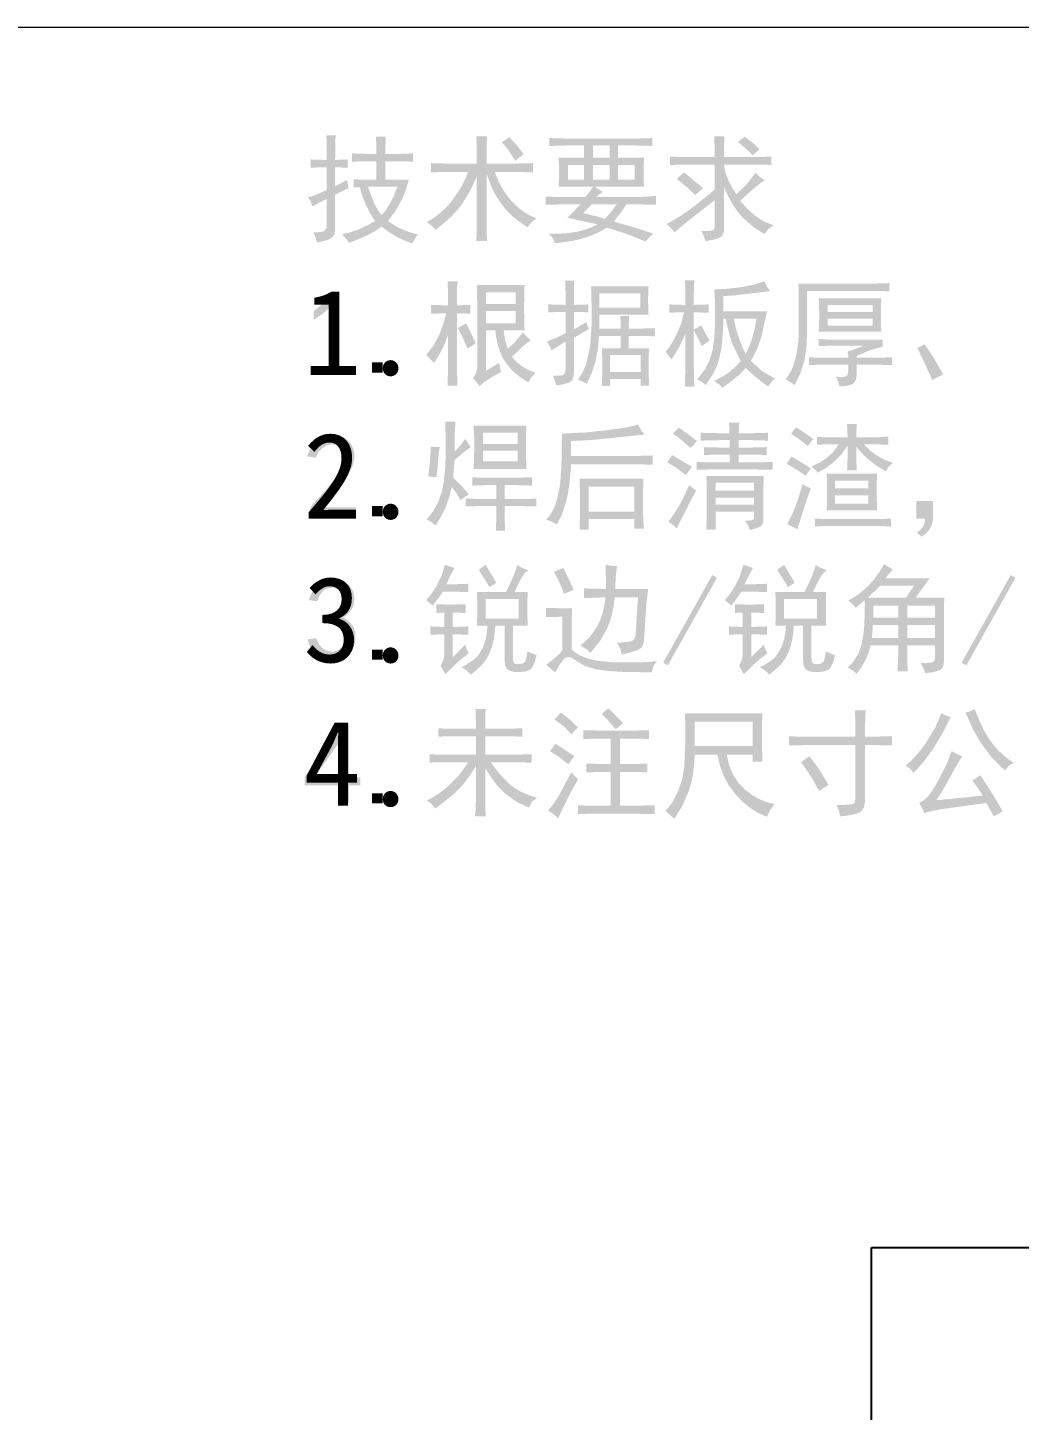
# Model space of a CAD drawing. Header units: millimetres. Extents: x 3 to 591, y 5 to 206.
# Drawn here: x 443.65 to 467.81, y 171.13 to 204.82 of the extents above; entities that cross this region are included whole.
import ezdxf

# ---------------------------------------------------------------- set-up
doc = ezdxf.new("R2010")
doc.units = ezdxf.units.MM
picture_1 = doc.add_image_def('image4.jpg', size_in_pixel=(736, 881))

msp = doc.modelspace()

# ---------------------------------------------------------------- hatches: boundary and pattern name
h = msp.add_hatch(color=7)
h.paths.add_polyline_path([(451.591239, 201.125984), (451.848381, 201.117578), (452.145211, 201.11496), (452.145211, 201.566956), (451.885588, 201.566956), (451.698864, 201.564063), (451.54604, 201.555381), (451.54604, 201.758779), (451.862988, 201.747755), (452.145211, 201.747755), (452.142386, 201.936615), (452.134186, 202.165576), (452.371209, 202.165576), (452.360185, 201.747755), (452.755406, 201.747755), (453.038179, 201.758779), (453.038179, 201.555381), (452.755406, 201.566956), (452.360185, 201.566956), (452.360185, 201.11496), (452.936204, 201.11496), (452.862755, 200.877524), (452.755406, 200.617764), (452.611539, 200.354903), (452.427984, 200.108992), (452.611401, 199.987449), (452.800606, 199.894018), (452.98416, 199.826563), (453.151178, 199.781019), (453.015579, 199.566596), (452.828821, 199.634499), (452.642269, 199.724933), (452.455924, 199.837897), (452.269785, 199.973393), (452.131068, 199.876672), (451.952974, 199.778401), (451.735399, 199.678682), (451.47824, 199.57762), (451.41299, 199.665264), (451.308466, 199.792594), (451.486577, 199.829457), (451.681639, 199.894018), (451.890825, 199.987449), (452.111586, 200.108992), (451.990569, 200.300401), (451.888, 200.501733), (451.803931, 200.712986), (451.738414, 200.934161), (451.591239, 200.934161)])
h.paths.add_polyline_path([(451.43304, 201.11496), (451.446752, 201.024423), (451.466665, 200.911561), (451.139243, 200.753363), (451.139243, 199.905594), (451.124773, 199.786944), (451.059868, 199.702195), (451.003213, 199.669734), (450.924131, 199.640114), (450.822518, 199.613286), (450.69827, 199.589196), (450.664233, 199.707914), (450.607871, 199.837794), (450.709786, 199.835925), (450.789841, 199.841859), (450.848089, 199.855545), (450.884581, 199.87693), (450.923028, 199.932327), (450.935844, 199.995993), (450.935844, 200.651388), (450.585271, 200.470589), (450.540141, 200.586344), (450.472272, 200.685563), (450.543465, 200.705209), (450.644527, 200.741856), (450.775354, 200.795556), (450.935844, 200.866362), (450.935844, 201.419782), (450.717907, 201.416957), (450.540072, 201.408758), (450.540072, 201.612156), (450.717907, 201.603474), (450.935844, 201.600581), (450.935121, 201.790552), (450.93295, 201.953703), (450.929333, 202.090086), (450.924269, 202.199752), (451.150267, 202.199752), (451.145289, 202.098457), (451.141861, 201.964865), (451.13988, 201.798923), (451.139243, 201.600581), (451.277391, 201.603474), (451.444065, 201.612156), (451.444065, 201.408758), (451.277391, 201.416957), (451.139243, 201.419782), (451.139243, 200.956761)])
h.paths.add_polyline_path([(451.941812, 200.945186), (452.017475, 200.719859), (452.097324, 200.529983), (452.18141, 200.375453), (452.269785, 200.256166), (452.372587, 200.371853), (452.478696, 200.538389), (452.576261, 200.735999), (452.653982, 200.945186)])
h = msp.add_hatch(color=7)
h.paths.add_polyline_path([(454.591897, 201.510181), (454.591897, 201.725155), (454.589003, 201.973684), (454.580322, 202.177152), (454.840495, 202.177152), (454.831814, 201.962316), (454.82892, 201.725155), (454.82892, 201.510181), (455.54109, 201.510181), (455.958911, 201.521757), (455.958911, 201.295758), (455.552114, 201.306783), (455.032318, 201.306783), (455.110039, 201.10049), (455.207605, 200.911561), (455.32212, 200.7391), (455.450691, 200.583588), (455.591802, 200.446611), (455.744488, 200.329478), (455.896968, 200.237425), (456.038286, 200.176791), (455.916743, 200.06648), (455.823312, 199.962369), (455.63397, 200.08777), (455.472739, 200.216479), (455.328734, 200.359106), (455.190517, 200.527364), (455.067458, 200.709265), (454.970031, 200.894474), (454.82892, 201.261583), (454.82892, 200.018593), (454.831814, 199.834762), (454.840495, 199.62282), (454.580322, 199.62282), (454.589003, 199.834762), (454.591897, 200.018593), (454.591897, 201.205359), (454.433147, 200.854786), (454.235261, 200.526813), (454.116336, 200.378398), (453.975087, 200.227503), (453.801523, 200.068064), (453.585378, 199.894569), (453.497804, 199.992961), (453.370955, 200.086392), (453.530463, 200.179823), (453.692865, 200.301366), (453.848032, 200.443993), (453.986663, 200.600676), (454.218173, 200.950698), (454.308641, 201.133081), (454.376372, 201.306783), (453.901776, 201.306783), (453.70382, 201.303958), (453.472379, 201.295758), (453.472379, 201.521757), (453.700995, 201.513075), (453.890751, 201.510181)])
h.paths.add_polyline_path([(455.382891, 202.154552), (455.552114, 201.973753), (455.636932, 201.869022), (455.732913, 201.736179), (455.608476, 201.645711), (455.529514, 201.577981), (455.42623, 201.738729), (455.343204, 201.860203), (455.202092, 202.029977)])
h = msp.add_hatch(color=7)
h.paths.add_polyline_path([(459.303369, 201.679956), (459.687566, 201.66838), (460.388712, 201.66838), (460.385543, 201.959353), (460.376585, 202.177152), (460.625735, 202.177152), (460.617329, 201.959353), (460.61471, 201.66838), (461.416729, 201.66838), (461.767301, 201.679956), (461.767301, 201.476557), (461.577959, 201.484756), (461.416729, 201.487581), (460.61471, 201.487581), (460.646887, 201.301064), (460.721646, 201.103384), (460.819142, 200.916936), (460.919532, 200.764387), (461.159587, 200.995966), (461.383104, 201.284183), (461.478947, 201.193577), (461.609103, 201.103384), (461.520753, 201.046859), (461.391373, 200.945117), (461.221064, 200.798209), (461.009932, 200.606188), (461.172471, 200.419808), (461.366017, 200.244591), (461.584642, 200.100655), (461.823525, 200.007568), (461.687789, 199.90835), (461.597527, 199.792594), (461.347413, 199.955065), (461.094819, 200.171279), (460.96934, 200.310091), (460.84753, 200.483474), (460.729337, 200.69148), (460.61471, 200.934161), (460.61471, 199.928193), (460.612023, 199.850481), (460.593213, 199.786876), (460.55828, 199.73743), (460.507223, 199.702195), (460.361565, 199.654239), (460.162163, 199.62282), (460.125231, 199.741814), (460.060188, 199.871969), (460.22259, 199.867491), (460.325873, 199.877482), (460.378377, 199.915447), (460.388712, 199.995993), (460.388712, 200.617764), (460.178174, 200.454475), (459.999623, 200.315215), (459.853008, 200.200037), (459.738278, 200.108992), (459.55872, 199.961818), (459.416368, 199.837794), (459.223994, 200.041193), (459.404655, 200.141651), (459.630791, 200.284278), (459.77123, 200.382688), (459.944433, 200.514273), (460.150294, 200.679138), (460.388712, 200.877386), (460.388712, 201.487581), (459.687566, 201.487581), (459.303369, 201.476557)])
h.paths.add_polyline_path([(459.642367, 201.295758), (459.882145, 201.097872), (460.105387, 200.911561), (459.913564, 200.741787), (459.715471, 200.93678), (459.461568, 201.13756)])
h.paths.add_polyline_path([(461.122931, 202.165576), (461.303523, 202.027221), (461.484528, 201.860754), (461.315305, 201.71358), (461.162412, 201.863304), (460.953708, 202.041553)])
h = msp.add_hatch(color=7)
h.paths.add_polyline_path([(458.484421, 202.120377), (458.665151, 202.12327), (458.868618, 202.131952), (458.868618, 201.939578), (458.665151, 201.94826), (458.484421, 201.951153), (458.032425, 201.951153), (458.032425, 201.657356), (458.66522, 201.657356), (458.654196, 201.295758), (458.66522, 200.945186), (457.466878, 200.945186), (457.577603, 200.874492), (457.659803, 200.821162), (457.571747, 200.755981), (457.512629, 200.696587), (458.574821, 200.696587), (458.959018, 200.719187), (458.959018, 200.504765), (458.563796, 200.515789), (458.235823, 200.515789), (458.103049, 200.315353), (457.931001, 200.097968), (458.424959, 199.956581), (458.891218, 199.803619), (458.78945, 199.716389), (458.71042, 199.611796), (458.258147, 199.792457), (457.761227, 199.950793), (457.581669, 199.843513), (457.359942, 199.747395), (457.122368, 199.671327), (456.89637, 199.623371), (456.685599, 199.592297), (456.495085, 199.566596), (456.441411, 199.69937), (456.348462, 199.803619), (456.568397, 199.801138), (456.799907, 199.815194), (457.025975, 199.847923), (457.229304, 199.900081), (457.401697, 199.963678), (457.535229, 200.030168), (456.800459, 200.188367), (457.116856, 200.515789), (456.64226, 200.515789), (456.269087, 200.504765), (456.269087, 200.708163), (456.475311, 200.699481), (456.64226, 200.696587), (457.24088, 200.696587), (457.342441, 200.826468), (457.421678, 200.945186), (456.585485, 200.945186), (456.59706, 201.295758), (456.585485, 201.657356), (457.207256, 201.657356), (457.207256, 201.951153), (456.766283, 201.951153), (456.359486, 201.939578), (456.359486, 202.131952), (456.755259, 202.120377)])
h.paths.add_polyline_path([(457.184656, 200.301366), (457.285511, 200.279869), (457.40776, 200.250103), (457.5513, 200.212069), (457.716027, 200.165767), (457.85452, 200.320934), (457.998801, 200.515789), (457.388054, 200.515789)])
h.paths.add_polyline_path([(457.829026, 201.11496), (457.829026, 201.476557), (457.421678, 201.476557), (457.421678, 201.11496)])
h.paths.add_polyline_path([(458.439222, 201.11496), (458.439222, 201.476557), (458.032425, 201.476557), (458.032425, 201.11496)])
h.paths.add_polyline_path([(457.207256, 201.11496), (457.207256, 201.476557), (456.811483, 201.476557), (456.811483, 201.11496)])
h.paths.add_polyline_path([(457.829026, 201.657356), (457.829026, 201.951153), (457.421678, 201.951153), (457.421678, 201.657356)])
h = msp.add_hatch(color=7)
h.paths.add_polyline_path([(455.902687, 197.196969), (455.806362, 197.136129), (455.699289, 197.044282), (455.450691, 196.801748), (455.560658, 196.673177), (455.710313, 196.558662), (455.874093, 196.469503), (456.02671, 196.417551), (455.924942, 196.31282), (455.845912, 196.179977), (455.629767, 196.319779), (455.456203, 196.468262), (455.321775, 196.620673), (455.224141, 196.773084), (455.153448, 196.932592), (455.100118, 197.10657), (455.063324, 197.281443), (455.043894, 197.445567), (454.817895, 197.445567), (454.817895, 196.46275), (455.134293, 196.654573), (455.179493, 196.428575), (455.070352, 196.370628), (454.924831, 196.287464), (454.776554, 196.189967), (454.659697, 196.089577), (454.500947, 196.2814), (454.56599, 196.389094), (454.602921, 196.50795), (454.602921, 198.067338), (454.591897, 198.552958), (455.755513, 198.552958), (455.747107, 198.312835), (455.744488, 197.999538), (455.747107, 197.685759), (455.755513, 197.445567), (455.247292, 197.445567), (455.272579, 197.230731), (455.348716, 196.99357), (455.529514, 197.168857), (455.710313, 197.389343)])
h.paths.add_polyline_path([(453.35938, 196.846947), (453.540109, 197.082592), (453.675777, 197.33808), (453.774514, 197.60225), (453.845552, 197.863939), (453.472379, 197.852364), (453.472379, 198.067338), (453.890751, 198.055762), (453.890751, 198.315936), (453.879176, 198.643358), (454.127774, 198.643358), (454.110686, 198.493703), (454.105174, 198.315936), (454.105174, 198.055762), (454.433147, 198.067338), (454.433147, 197.852364), (454.105174, 197.863939), (454.105174, 196.575749), (454.110238, 196.414614), (454.113856, 196.281745), (454.116026, 196.177091), (454.11675, 196.100602), (453.879176, 196.100602), (453.890751, 196.575749), (453.890751, 197.344143), (453.835457, 197.182293), (453.760527, 197.013414), (453.665959, 196.837508), (453.551754, 196.654573)])
h.paths.add_polyline_path([(455.54109, 197.615341), (455.54109, 197.920163), (454.817895, 197.920163), (454.817895, 197.615341)])
h.paths.add_polyline_path([(455.54109, 198.089938), (455.54109, 198.37216), (454.817895, 198.37216), (454.817895, 198.089938)])
h.paths.add_polyline_path([(454.331172, 197.615341), (454.446927, 197.386311), (454.569297, 197.129169), (454.365348, 197.005146), (454.24346, 197.281649), (454.127774, 197.502342)])
h = msp.add_hatch(color=7)
h.paths.add_polyline_path([(458.778219, 198.519334), (458.769813, 198.405991), (458.767195, 198.270736), (458.767195, 198.123562), (458.769813, 197.948344), (458.778219, 197.829764), (457.580428, 197.829764), (457.580428, 197.490767), (458.100224, 197.490767), (458.097399, 197.618028), (458.0892, 197.79614), (458.303623, 197.79614), (458.295217, 197.629191), (458.292598, 197.490767), (458.59742, 197.490767), (458.783869, 197.493661), (458.936418, 197.502342), (458.936418, 197.298944), (458.786763, 197.307143), (458.608996, 197.309968), (458.292598, 197.309968), (458.292598, 197.005146), (458.789795, 197.005146), (458.781113, 196.826966), (458.778219, 196.722373), (458.778219, 196.44015), (458.789795, 196.100602), (458.586396, 196.100602), (458.586396, 196.258801), (457.840602, 196.258801), (457.840602, 196.089577), (457.637203, 196.089577), (457.645403, 196.230826), (457.648228, 196.405975), (457.648228, 196.733948), (457.645403, 196.857972), (457.637203, 197.005146), (458.100224, 197.005146), (458.100224, 197.309968), (457.569404, 197.309968), (457.542188, 196.992192), (457.483966, 196.694261), (457.395013, 196.413003), (457.275055, 196.145801), (457.060081, 196.247776), (457.177214, 196.434087), (457.257967, 196.631973), (457.353879, 197.066882), (457.388054, 197.547542), (457.388054, 197.976939), (457.387331, 198.078431), (457.38516, 198.202661), (457.381543, 198.349629), (457.376479, 198.519334)])
h.paths.add_polyline_path([(456.755259, 198.361136), (456.743683, 198.654933), (456.969682, 198.654933), (456.961276, 198.51899), (456.958657, 198.361136), (456.958657, 198.067338), (457.102456, 198.069956), (457.308679, 198.078362), (457.308679, 197.886539), (457.102456, 197.894739), (456.958657, 197.897564), (456.958657, 197.468167), (457.263479, 197.648965), (457.320255, 197.479742), (457.122299, 197.363574), (456.958657, 197.264768), (456.958657, 196.44015), (456.95194, 196.3433), (456.931786, 196.267689), (456.898196, 196.213265), (456.85117, 196.179977), (456.716881, 196.137809), (456.529261, 196.100602), (456.449886, 196.338176), (456.608085, 196.342585), (456.698484, 196.355263), (456.740927, 196.401841), (456.755259, 196.50795), (456.755259, 197.174369), (456.416262, 196.959946), (456.370717, 197.058683), (456.303262, 197.174369), (456.529054, 197.264906), (456.755259, 197.377768), (456.755259, 197.897564), (456.336887, 197.886539), (456.336887, 198.078362), (456.755259, 198.067338)])
h.paths.add_polyline_path([(458.574821, 197.999538), (458.574821, 198.34956), (457.580428, 198.34956), (457.580428, 197.999538)])
h.paths.add_polyline_path([(458.586396, 196.428575), (458.586396, 196.846947), (457.840602, 196.846947), (457.840602, 196.428575)])
h = msp.add_hatch(color=7)
h.paths.add_polyline_path([(460.603135, 197.72834), (460.586116, 197.358062), (460.557935, 197.06137), (460.514114, 196.822487), (460.450448, 196.603861), (460.344064, 196.376416), (460.173187, 196.112177), (460.080031, 196.191552), (459.958764, 196.247776), (460.155961, 196.501955), (460.27461, 196.744972), (460.339654, 196.985164), (460.376585, 197.231144), (460.393949, 197.527629), (460.399736, 197.874964), (460.398289, 198.050138), (460.393949, 198.20273), (460.386714, 198.332688), (460.376585, 198.439959), (460.717167, 198.461181), (461.060643, 198.502247), (461.367326, 198.562674), (461.597527, 198.643358), (461.668221, 198.504796), (461.744702, 198.406335), (461.426444, 198.363754), (461.128443, 198.32696), (460.85318, 198.298779), (460.603135, 198.281761), (460.603135, 197.909139), (461.665327, 197.909139), (461.524216, 197.281856), (461.418038, 196.980893), (461.270105, 196.699773), (461.546746, 196.451175), (461.857701, 196.270376), (461.775501, 196.19982), (461.687926, 196.078002), (461.410941, 196.287533), (461.145531, 196.53055), (461.067878, 196.447109), (460.947644, 196.332663), (460.782349, 196.195755), (460.569511, 196.044378), (460.492685, 196.13209), (460.376585, 196.213601), (460.593213, 196.327909), (460.766846, 196.445111), (460.906579, 196.568308), (461.021507, 196.699773), (460.829133, 197.094994), (460.788817, 197.206512), (460.747209, 197.349242), (460.704257, 197.523185), (460.65991, 197.72834)])
h.paths.add_polyline_path([(460.060188, 197.570142), (460.089643, 197.512764), (460.133362, 197.431511), (460.191343, 197.326281), (460.263586, 197.196969), (460.071763, 197.06137), (460.046743, 197.123494), (460.006375, 197.2082), (459.950608, 197.31554), (459.879389, 197.445567), (459.879389, 196.553149), (459.890965, 196.078002), (459.664966, 196.078002), (459.667585, 196.326944), (459.675991, 196.553149), (459.675991, 197.355168), (459.52923, 197.047245), (459.336993, 196.733948), (459.19037, 196.925771), (459.248764, 196.993045), (459.3115, 197.082385), (459.378576, 197.193739), (459.449992, 197.327056), (459.571604, 197.610932), (459.642367, 197.886539), (459.450199, 197.883645), (459.280769, 197.874964), (459.280769, 198.078362), (459.463911, 198.069956), (459.675991, 198.067338), (459.675991, 198.361136), (459.664966, 198.665958), (459.890965, 198.665958), (459.879389, 198.34956), (459.879389, 198.067338), (460.240986, 198.078362), (460.240986, 197.874964), (459.879389, 197.886539), (459.879389, 197.468167), (459.95842, 197.510679)])
h.paths.add_polyline_path([(460.851733, 197.72834), (460.907957, 197.486426), (460.987332, 197.236656), (461.072012, 197.017548), (461.145531, 196.869547), (461.229436, 197.045979), (461.300836, 197.247887), (461.359626, 197.475324), (461.405704, 197.72834)])
h = msp.add_hatch(color=7)
h.paths.add_polyline_path([(464.451011, 198.225537), (464.442329, 198.061412), (464.439435, 197.81874), (464.442329, 197.575654), (464.451011, 197.411943), (462.924695, 197.411943), (462.933377, 197.578548), (462.936271, 197.807164), (462.933377, 198.047356), (462.924695, 198.225537)])
h.paths.add_polyline_path([(462.642473, 198.406335), (462.642473, 197.434543), (462.625523, 197.044351), (462.574674, 196.710797), (462.481312, 196.4088), (462.3371, 196.112177), (462.221414, 196.196927), (462.122677, 196.247776), (462.263513, 196.479287), (462.348124, 196.722373), (462.394771, 196.948095), (462.421987, 197.129169), (462.434665, 197.307005), (462.439075, 197.524942), (462.439075, 198.100962), (462.438351, 198.254131), (462.436181, 198.386216), (462.432564, 198.497217), (462.427499, 198.587134), (464.247612, 198.587134), (464.476229, 198.589752), (464.642833, 198.598158), (464.642833, 198.39476), (464.579995, 198.399824), (464.493179, 198.403441), (464.382384, 198.405612), (464.247612, 198.406335)])
h.paths.add_polyline_path([(464.484635, 197.219569), (464.484635, 197.050346), (464.288195, 196.994949), (464.12855, 196.942859), (463.85184, 196.824347), (463.85184, 196.779148), (464.179813, 196.779148), (464.476229, 196.781766), (464.710633, 196.790172), (464.710633, 196.598349), (464.470441, 196.606548), (464.179813, 196.609373), (463.85184, 196.609373), (463.85184, 196.394951), (463.844002, 196.297782), (463.820558, 196.22118), (463.781611, 196.165042), (463.727265, 196.129265), (463.591804, 196.090818), (463.434018, 196.078002), (463.394193, 196.205264), (463.343619, 196.315576), (463.458565, 196.309685), (463.543848, 196.314335), (463.599572, 196.329528), (463.625841, 196.355263), (463.642722, 196.449865), (463.648441, 196.609373), (463.09447, 196.609373), (462.873708, 196.606548), (462.687673, 196.598349), (462.687673, 196.790172), (462.86544, 196.781766), (463.082894, 196.779148), (463.648441, 196.779148), (463.642722, 196.843778), (463.625841, 196.925771), (464.021614, 197.072945), (463.354643, 197.072945), (463.128094, 197.070052), (462.924695, 197.06137), (462.924695, 197.242169), (463.065669, 197.225081), (463.263693, 197.219569)])
h.paths.add_polyline_path([(464.236037, 197.558566), (464.236037, 197.72834), (463.139669, 197.72834), (463.139669, 197.558566)])
h.paths.add_polyline_path([(464.236037, 197.897564), (464.236037, 198.067338), (463.139669, 198.067338), (463.139669, 197.897564)])
h = msp.add_hatch(color=7)
h.dxf.hatch_style = 2
h.paths.add_polyline_path([(450.992068, 197.987963), (450.825394, 197.843958), (450.619447, 197.705741), (450.619447, 197.920163), (450.876175, 198.129212), (451.082468, 198.37216), (451.218066, 198.37216), (451.218066, 196.428575), (450.992068, 196.428575)])
h = msp.add_hatch(color=7)
h.dxf.hatch_style = 2
h.paths.add_polyline_path([(465.68778, 196.236201), (465.506774, 196.65161), (465.326182, 197.01617), (465.506981, 197.10657), (465.732773, 196.764678), (465.958977, 196.372351)])
h = msp.add_hatch(color=7)
h.dxf.hatch_style = 2
h.paths.add_polyline_path([(452.300299, 196.417551), (452.040125, 196.417551), (452.040125, 196.666149), (452.300299, 196.666149)])
h = msp.add_hatch(color=7)
h.paths.add_polyline_path([(454.511971, 194.070523), (454.517354, 194.156099), (454.521962, 194.26648), (454.525846, 194.401666), (454.529059, 194.561656), (454.527336, 194.87385), (454.511971, 195.121139), (455.800712, 195.121139), (455.789688, 194.895141), (455.790325, 194.627466), (455.792306, 194.40077), (455.795734, 194.215105), (455.800712, 194.070523)])
h.paths.add_polyline_path([(455.269892, 193.16653), (455.269892, 193.030931), (455.27251, 192.779301), (455.280916, 192.567359), (455.054918, 192.567359), (455.0636, 192.759526), (455.066493, 192.996756), (455.066493, 193.16653), (454.670721, 193.16653), (454.320148, 193.154955), (454.320148, 193.347329), (454.670721, 193.335753), (455.066493, 193.335753), (455.066493, 193.674751), (454.817895, 193.674751), (454.625383, 193.671926), (454.478347, 193.663726), (454.478347, 193.867125), (454.62249, 193.858443), (454.80632, 193.855549), (455.586289, 193.855549), (455.936311, 193.867125), (455.936311, 193.663726), (455.597314, 193.674751), (455.269892, 193.674751), (455.269892, 193.335753), (455.631489, 193.335753), (455.851424, 193.338647), (456.038286, 193.347329), (456.038286, 193.154955), (455.874231, 193.157848), (455.676689, 193.16653)])
h.paths.add_polyline_path([(454.444171, 194.601343), (454.36862, 194.547488), (454.277567, 194.476838), (454.17101, 194.389341), (454.04895, 194.284946), (454.014775, 193.855549), (454.218242, 193.657938), (454.398972, 193.448752), (454.291485, 193.383916), (454.195573, 193.302129), (454.102418, 193.474108), (453.981151, 193.629551), (453.908941, 193.351325), (453.828464, 193.126843), (453.725111, 192.919034), (453.585378, 192.691382), (453.486435, 192.773651), (453.370955, 192.838557), (453.5388, 193.056149), (453.65869, 193.279529), (453.740545, 193.523786), (453.794289, 193.804837), (453.824054, 194.116963), (453.833976, 194.45472), (453.831151, 194.827548), (453.822952, 195.223114), (454.07155, 195.223114), (454.04895, 194.872541), (454.04895, 194.488344), (454.209767, 194.663493), (454.308572, 194.804742)])
h.paths.add_polyline_path([(455.586289, 194.680718), (455.586289, 194.951916), (454.73852, 194.951916), (454.73852, 194.680718)])
h.paths.add_polyline_path([(455.586289, 194.251322), (455.586289, 194.510944), (454.73852, 194.510944), (454.73852, 194.251322)])
h.paths.add_polyline_path([(453.687353, 194.601343), (453.667371, 194.495372), (453.653177, 194.335658), (453.636159, 194.125162), (453.607978, 193.867125), (453.404579, 193.889724), (453.449641, 194.239953), (453.472379, 194.612919)])
h = msp.add_hatch(color=7)
h.paths.add_polyline_path([(458.654196, 193.832949), (458.649131, 193.726194), (458.645514, 193.587038), (458.643344, 193.415533), (458.64262, 193.21173), (458.643981, 193.013077), (458.648132, 192.847032), (458.655177, 192.713543), (458.66522, 192.612559), (458.428197, 192.612559), (458.428197, 192.849581), (457.320255, 192.849581), (457.320255, 192.589959), (457.094256, 192.589959), (457.099002, 192.700753), (457.102456, 192.841313), (457.104566, 193.011639), (457.105281, 193.21173), (457.104566, 193.415533), (457.102456, 193.587038), (457.099002, 193.726194), (457.094256, 193.832949)])
h.paths.add_polyline_path([(458.518597, 195.155315), (458.586121, 195.030809), (458.676795, 194.906717), (458.528906, 194.892755), (458.345722, 194.873988), (458.127294, 194.850364), (457.873675, 194.82183), (457.356635, 194.772151), (456.890858, 194.748518), (456.890858, 194.386921), (458.529621, 194.386921), (458.880194, 194.397945), (458.880194, 194.171947), (458.529621, 194.183522), (456.890858, 194.183522), (456.85117, 193.708926), (456.810243, 193.453024), (456.743683, 193.183066), (456.653146, 192.92744), (456.540285, 192.713982), (456.44148, 192.773582), (456.280663, 192.838557), (456.365205, 192.933538), (456.438586, 193.048983), (456.500804, 193.184892), (456.551861, 193.341265), (456.622209, 193.707066), (456.653284, 194.137771), (456.661966, 194.567237), (456.66486, 194.929316), (457.22958, 194.957084), (457.817451, 195.019165), (458.085755, 195.057414), (458.292047, 195.092821), (458.436328, 195.125437)])
h.paths.add_polyline_path([(458.428197, 193.030931), (458.428197, 193.641126), (457.320255, 193.641126), (457.320255, 193.030931)])
h = msp.add_hatch(color=7)
h.paths.add_polyline_path([(461.122931, 192.804382), (461.221728, 192.808705), (461.292361, 192.821607), (461.334778, 192.842984), (461.348929, 192.872732), (461.348929, 193.030931), (460.411312, 193.030931), (460.411312, 192.589959), (460.184762, 192.589959), (460.195787, 192.996756), (460.195787, 193.505527), (460.192962, 193.683294), (460.184762, 193.900749), (461.586503, 193.900749), (461.577821, 193.697281), (461.574927, 193.516552), (461.574927, 192.826981), (461.560596, 192.732724), (461.518152, 192.674846), (461.42231, 192.630955), (461.247505, 192.578383), (461.210436, 192.686008)])
h.paths.add_polyline_path([(460.976308, 194.420545), (460.976308, 194.228722), (461.337905, 194.228722), (461.800926, 194.239746), (461.800926, 194.047923), (461.315305, 194.058948), (460.535335, 194.058948), (460.212943, 194.056123), (459.947189, 194.047923), (459.947189, 194.239746), (460.195718, 194.23134), (460.490136, 194.228722), (460.750309, 194.228722), (460.750309, 194.420545), (460.524311, 194.420545), (460.127987, 194.40952), (460.127987, 194.601343), (460.524311, 194.590319), (460.750309, 194.590319), (460.750309, 194.771118), (460.546911, 194.771118), (460.280674, 194.768224), (460.049163, 194.759542), (460.049163, 194.951916), (460.27778, 194.943235), (460.535335, 194.940341), (460.750309, 194.940341), (460.738734, 195.200514), (460.987332, 195.200514), (460.976308, 194.940341), (461.292705, 194.940341), (461.464684, 194.943235), (461.687926, 194.951916), (461.687926, 194.759542), (461.467509, 194.768224), (461.303729, 194.771118), (460.976308, 194.771118), (460.976308, 194.590319), (461.202306, 194.590319), (461.264326, 194.590956), (461.360298, 194.592937), (461.490273, 194.596365), (461.654302, 194.601343), (461.654302, 194.40952), (461.495251, 194.414266), (461.368704, 194.41772), (461.274713, 194.41983), (461.21333, 194.420545)])
h.paths.add_polyline_path([(459.936164, 193.539152), (459.891843, 193.460715), (459.838324, 193.36104), (459.775709, 193.240178), (459.704103, 193.098179), (459.567332, 192.827188), (459.461568, 192.623583), (459.354081, 192.719839), (459.25817, 192.781782), (459.395637, 192.969057), (459.526129, 193.18031), (459.649696, 193.415542), (459.76639, 193.674751)])
h.paths.add_polyline_path([(461.348929, 193.539152), (461.348929, 193.731526), (460.411312, 193.731526), (460.411312, 193.539152)])
h.paths.add_polyline_path([(461.348929, 193.200154), (461.348929, 193.369928), (460.411312, 193.369928), (460.411312, 193.200154)])
h.paths.add_polyline_path([(459.687566, 193.923349), (459.449992, 194.098635), (459.23557, 194.228722), (459.348569, 194.40952), (459.602679, 194.256834), (459.834189, 194.126747)])
h.paths.add_polyline_path([(459.517792, 195.07594), (459.663821, 194.97052), (459.786027, 194.88081), (459.884359, 194.806809), (459.958764, 194.748518), (459.800565, 194.578744), (459.585591, 194.770566), (459.469905, 194.861104), (459.371169, 194.929316)])
h = msp.add_hatch(color=7)
h.paths.add_polyline_path([(464.349036, 193.957524), (464.34063, 193.818687), (464.338011, 193.652151), (464.338011, 193.369928), (464.34063, 193.236879), (464.349036, 193.064555), (463.11707, 193.064555), (463.125269, 193.211316), (463.128094, 193.335753), (463.128094, 193.652151), (463.125269, 193.784787), (463.11707, 193.957524)])
h.paths.add_polyline_path([(462.743897, 194.126747), (462.955632, 194.228377), (463.139669, 194.352745), (463.292287, 194.499575), (463.411419, 194.669143), (463.184869, 194.669143), (463.046032, 194.666318), (462.879496, 194.658119), (462.879496, 194.849941), (463.048857, 194.841535), (463.195893, 194.838917), (463.625841, 194.838917), (463.625841, 194.917741), (463.623016, 195.013721), (463.614817, 195.166339), (463.85184, 195.166339), (463.843434, 195.033565), (463.840815, 194.929316), (463.840815, 194.838917), (464.338011, 194.838917), (464.620234, 194.861517), (464.620234, 194.658119), (464.338011, 194.669143), (464.021614, 194.669143), (464.146878, 194.542226), (464.320924, 194.40952), (464.522737, 194.29349), (464.733233, 194.217146), (464.617409, 194.115447), (464.56401, 194.013748), (464.347658, 194.137771), (464.151149, 194.284946), (463.980273, 194.445832), (463.840815, 194.612919), (463.840815, 194.319121), (463.843434, 194.197165), (463.85184, 194.036348), (463.614817, 194.036348), (463.623016, 194.188897), (463.625841, 194.307546), (463.625841, 194.635519), (463.478736, 194.426264), (463.308893, 194.251322), (463.116656, 194.104147), (462.902096, 193.980124), (462.839739, 194.050542)])
h.paths.add_polyline_path([(462.834296, 192.861157), (463.003657, 192.852475), (463.150694, 192.849581), (464.360611, 192.849581), (464.492903, 192.852475), (464.688033, 192.861157), (464.688033, 192.668783), (464.492903, 192.677464), (464.360611, 192.680358), (463.139669, 192.680358), (463.000832, 192.677464), (462.834296, 192.668783)])
h.paths.add_polyline_path([(462.732873, 193.595927), (462.646332, 193.359938), (462.59121, 193.194642), (462.500811, 192.911869), (462.404899, 192.600983), (462.156301, 192.725558), (462.267854, 192.942943), (462.354188, 193.143379), (462.392428, 193.249936), (462.434389, 193.377783), (462.480071, 193.526921), (462.529474, 193.69735), (462.614223, 193.649326)])
h.paths.add_polyline_path([(464.134613, 193.222754), (464.134613, 193.426152), (463.321019, 193.426152), (463.321019, 193.222754)])
h.paths.add_polyline_path([(464.134613, 193.595927), (464.134613, 193.78775), (463.321019, 193.78775), (463.321019, 193.595927)])
h.paths.add_polyline_path([(462.597274, 193.900749), (462.539207, 193.948825), (462.444449, 194.013748), (462.313105, 194.095621), (462.145277, 194.194547), (462.258276, 194.375345), (462.410722, 194.285023), (462.540636, 194.205915), (462.64802, 194.138073), (462.732873, 194.081547)])
h.paths.add_polyline_path([(462.371275, 195.087515), (462.520121, 194.988512), (462.639304, 194.90651), (462.728928, 194.841561), (462.789097, 194.793718), (462.653498, 194.623943), (462.598307, 194.676851), (462.512111, 194.745417), (462.394909, 194.82959), (462.246701, 194.929316)])
h = msp.add_hatch(color=7)
h.dxf.hatch_style = 2
h.paths.add_polyline_path([(450.494872, 192.974156), (450.540072, 193.135317), (450.653071, 193.279529), (450.731533, 193.356837), (450.819813, 193.453162), (450.918016, 193.568504), (451.026244, 193.702862), (451.129278, 193.838668), (451.212623, 193.958351), (451.276228, 194.06191), (451.320041, 194.149347), (451.366481, 194.296108), (451.370753, 194.420545), (451.3352, 194.523415), (451.263266, 194.606856), (451.165632, 194.65929), (451.054356, 194.669143), (450.938463, 194.640893), (450.828357, 194.578744), (450.733686, 194.479869), (450.664646, 194.341721), (450.449672, 194.375345), (450.552612, 194.599828), (450.681183, 194.75403), (450.835316, 194.845738), (451.014668, 194.884117), (451.218066, 194.878053), (451.309775, 194.85001), (451.404377, 194.79923), (451.491952, 194.721095), (451.562576, 194.612368), (451.604813, 194.475529), (451.607776, 194.313058), (451.555755, 194.121097), (451.43304, 193.895237), (451.335372, 193.756348), (451.201117, 193.582835), (451.030274, 193.374803), (450.822845, 193.132355), (451.636439, 193.132355), (451.636439, 192.928956), (450.494872, 192.928956)])
h = msp.add_hatch(color=7)
h.dxf.hatch_style = 2
h.paths.add_polyline_path([(452.300299, 192.917932), (452.040125, 192.917932), (452.040125, 193.16653), (452.300299, 193.16653)])
h = msp.add_hatch(color=7)
h.dxf.hatch_style = 2
h.paths.add_polyline_path([(465.303583, 193.290553), (465.710379, 193.290553), (465.710379, 192.838557), (465.679684, 192.706369), (465.622323, 192.592577), (465.538297, 192.497182), (465.427606, 192.420185), (465.314607, 192.522159), (465.403594, 192.585825), (465.467156, 192.663546), (465.505293, 192.755323), (465.518005, 192.861157), (465.303583, 192.861157)])
h = msp.add_hatch(color=7)
h.paths.add_polyline_path([(455.574714, 191.723496), (455.698737, 191.658314), (455.845912, 191.598921), (455.745453, 191.515481), (455.670625, 191.401035), (455.598692, 191.252965), (455.506914, 191.068101), (455.834888, 191.068101), (455.829823, 190.995134), (455.826206, 190.901082), (455.824036, 190.785947), (455.823312, 190.649728), (455.824036, 190.518987), (455.826206, 190.409536), (455.829823, 190.321376), (455.834888, 190.254507), (455.47329, 190.254507), (455.47329, 189.463513), (455.47702, 189.394465), (455.499818, 189.346035), (455.541736, 189.318173), (455.602826, 189.310826), (455.716032, 189.33067), (455.7726, 189.378626), (455.799196, 189.470403), (455.823312, 189.621712), (456.04931, 189.531313), (456.013654, 189.398702), (455.974483, 189.295186), (455.931798, 189.220711), (455.885599, 189.175227), (455.762816, 189.130097), (455.586289, 189.118452), (455.493384, 189.125902), (455.4181, 189.142499), (455.360489, 189.168294), (455.320604, 189.203339), (455.276644, 189.29677), (455.269892, 189.418313), (455.269892, 190.254507), (455.043894, 190.254507), (455.027771, 190.067128), (455.002552, 189.90104), (454.968239, 189.756243), (454.924831, 189.632736), (454.82451, 189.434712), (454.715921, 189.293739), (454.591415, 189.178052), (454.444171, 189.056165), (454.353703, 189.146771), (454.218173, 189.236964), (454.368543, 189.317691), (454.492196, 189.401157), (454.589081, 189.487413), (454.659145, 189.576512), (454.752576, 189.750007), (454.80632, 189.909446), (454.834501, 190.071848), (454.85152, 190.254507), (454.591897, 190.254507), (454.600096, 190.435168), (454.602921, 190.661304), (454.600096, 190.892814), (454.591897, 191.068101), (455.303516, 191.068101), (455.409453, 191.291041), (455.489965, 191.474553), (455.545052, 191.618687)])
h.paths.add_polyline_path([(454.398972, 189.576512), (454.274535, 189.483081), (454.127774, 189.361538), (453.822952, 189.06774), (453.709953, 189.271139), (453.771895, 189.398539), (453.800352, 189.531313), (453.800352, 190.039533), (453.642015, 190.036708), (453.461355, 190.028509), (453.461355, 190.231907), (453.647803, 190.223225), (453.800352, 190.220332), (453.800352, 190.570905), (453.723802, 190.568011), (453.607978, 190.559329), (453.607978, 190.774303), (453.946975, 190.762727), (454.320148, 190.774303), (454.320148, 190.559329), (454.00375, 190.570905), (454.00375, 190.220332), (454.184273, 190.223225), (454.387947, 190.231907), (454.387947, 190.028509), (454.184273, 190.036708), (454.00375, 190.039533), (454.00375, 189.486113), (454.060681, 189.534594), (454.13053, 189.601524), (454.213195, 189.686953), (454.308572, 189.790935), (454.342403, 189.686411)])
h.paths.add_polyline_path([(455.608889, 190.42373), (455.608889, 190.898326), (454.80632, 190.898326), (454.80632, 190.42373)])
h.paths.add_polyline_path([(453.35938, 190.875727), (453.480509, 191.015529), (453.619002, 191.231812), (453.740614, 191.484406), (453.811376, 191.73452), (454.04895, 191.655696), (453.946837, 191.471659), (453.845552, 191.259924), (454.09415, 191.259924), (454.387947, 191.271499), (454.387947, 191.068101), (454.04895, 191.079125), (453.766177, 191.079125), (453.624721, 190.875727), (453.517579, 190.740128)])
h.paths.add_polyline_path([(454.896719, 191.192124), (454.855068, 191.264781), (454.797914, 191.358729), (454.725257, 191.473967), (454.637097, 191.610497), (454.80632, 191.73452), (454.890225, 191.592608), (454.961625, 191.471935), (455.020415, 191.372449), (455.066493, 191.294099)])
h = msp.add_hatch(color=7)
h.paths.add_polyline_path([(457.738627, 191.146924), (457.735802, 191.474415), (457.727603, 191.73452), (457.882563, 191.709233), (458.009825, 191.700896), (457.994313, 191.606741), (457.981644, 191.483028), (457.971765, 191.329756), (457.964625, 191.146924), (458.767195, 191.146924), (458.721995, 190.762727), (458.66522, 189.881334), (458.648563, 189.794208), (458.610098, 189.724651), (458.549723, 189.672665), (458.467334, 189.638248), (458.122824, 189.542337), (458.088855, 189.689236), (458.009825, 189.836135), (458.133754, 189.842956), (458.234376, 189.851844), (458.311745, 189.8628), (458.36591, 189.875822), (458.432056, 189.925087), (458.461822, 190.016933), (458.518597, 190.943526), (457.953601, 190.943526), (457.925274, 190.726993), (457.885733, 190.529632), (457.834926, 190.351392), (457.772802, 190.19222), (457.603028, 189.891325), (457.365454, 189.587536), (457.252111, 189.683517), (457.116856, 189.768335), (457.344095, 189.970424), (457.529165, 190.237419), (457.602959, 190.393792), (457.66063, 190.563601), (457.702178, 190.746846), (457.727603, 190.943526), (457.207256, 190.920926), (457.207256, 191.1585), (457.441729, 191.149818)])
h.paths.add_polyline_path([(456.913458, 190.672328), (456.901882, 190.322306), (456.901882, 189.666911), (457.069331, 189.54176), (457.288973, 189.449113), (457.560912, 189.389021), (457.88525, 189.361538), (458.216703, 189.354605), (458.509915, 189.356095), (458.764887, 189.365957), (458.981618, 189.384138), (458.893974, 189.271277), (458.857594, 189.11294), (458.145424, 189.124516), (457.809183, 189.145669), (457.501053, 189.186252), (457.232336, 189.264042), (457.014881, 189.395162), (456.924241, 189.457493), (456.844142, 189.485768), (456.774586, 189.480041), (456.715572, 189.440362), (456.609463, 189.302076), (456.506661, 189.11294), (456.280663, 189.293739), (456.415435, 189.400296), (456.526229, 189.494243), (456.613045, 189.575582), (456.675884, 189.644312), (456.675884, 190.46893), (456.280663, 190.457905), (456.280663, 190.683904), (456.698484, 190.672328)])
h.paths.add_polyline_path([(456.698484, 191.655696), (456.79027, 191.473993), (456.862264, 191.324898), (456.914517, 191.208359), (456.947082, 191.124325), (456.710059, 191.022901), (456.690844, 191.098969), (456.644809, 191.214724), (456.572006, 191.370167), (456.472486, 191.565297)])
h = msp.add_hatch(color=7)
h.paths.add_polyline_path([(462.848982, 191.723496), (462.973006, 191.658314), (463.12018, 191.598921), (463.019721, 191.515481), (462.944894, 191.401035), (462.87296, 191.252965), (462.781183, 191.068101), (463.109156, 191.068101), (463.104092, 190.995134), (463.100474, 190.901082), (463.098304, 190.785947), (463.09758, 190.649728), (463.098304, 190.518987), (463.100474, 190.409536), (463.104092, 190.321376), (463.109156, 190.254507), (462.747559, 190.254507), (462.747559, 189.463513), (462.751288, 189.394465), (462.774086, 189.346035), (462.816004, 189.318173), (462.877094, 189.310826), (462.9903, 189.33067), (463.046869, 189.378626), (463.073465, 189.470403), (463.09758, 189.621712), (463.323579, 189.531313), (463.287922, 189.398702), (463.248751, 189.295186), (463.206067, 189.220711), (463.159868, 189.175227), (463.037085, 189.130097), (462.860558, 189.118452), (462.767652, 189.125902), (462.692368, 189.142499), (462.634758, 189.168294), (462.594872, 189.203339), (462.550913, 189.29677), (462.54416, 189.418313), (462.54416, 190.254507), (462.318162, 190.254507), (462.302039, 190.067128), (462.276821, 189.90104), (462.242508, 189.756243), (462.1991, 189.632736), (462.098778, 189.434712), (461.990189, 189.293739), (461.865683, 189.178052), (461.71844, 189.056165), (461.627972, 189.146771), (461.492442, 189.236964), (461.642811, 189.317691), (461.766464, 189.401157), (461.863349, 189.487413), (461.933414, 189.576512), (462.026845, 189.750007), (462.080588, 189.909446), (462.108769, 190.071848), (462.125788, 190.254507), (461.866166, 190.254507), (461.874365, 190.435168), (461.87719, 190.661304), (461.874365, 190.892814), (461.866166, 191.068101), (462.577784, 191.068101), (462.683721, 191.291041), (462.764233, 191.474553), (462.81932, 191.618687)])
h.paths.add_polyline_path([(461.67324, 189.576512), (461.548803, 189.483081), (461.402042, 189.361538), (461.09722, 189.06774), (460.984221, 189.271139), (461.046164, 189.398539), (461.07462, 189.531313), (461.07462, 190.039533), (460.916284, 190.036708), (460.735623, 190.028509), (460.735623, 190.231907), (460.922072, 190.223225), (461.07462, 190.220332), (461.07462, 190.570905), (460.99807, 190.568011), (460.882246, 190.559329), (460.882246, 190.774303), (461.221244, 190.762727), (461.594416, 190.774303), (461.594416, 190.559329), (461.278019, 190.570905), (461.278019, 190.220332), (461.458542, 190.223225), (461.662216, 190.231907), (461.662216, 190.028509), (461.458542, 190.036708), (461.278019, 190.039533), (461.278019, 189.486113), (461.334949, 189.534594), (461.404798, 189.601524), (461.487463, 189.686953), (461.582841, 189.790935), (461.616672, 189.686411)])
h.paths.add_polyline_path([(462.883158, 190.42373), (462.883158, 190.898326), (462.080588, 190.898326), (462.080588, 190.42373)])
h.paths.add_polyline_path([(460.633648, 190.875727), (460.754778, 191.015529), (460.893271, 191.231812), (461.014882, 191.484406), (461.085645, 191.73452), (461.323219, 191.655696), (461.221106, 191.471659), (461.11982, 191.259924), (461.368418, 191.259924), (461.662216, 191.271499), (461.662216, 191.068101), (461.323219, 191.079125), (461.040445, 191.079125), (460.898989, 190.875727), (460.791847, 190.740128)])
h.paths.add_polyline_path([(462.170988, 191.192124), (462.129336, 191.264781), (462.072182, 191.358729), (461.999525, 191.473967), (461.911365, 191.610497), (462.080588, 191.73452), (462.164494, 191.592608), (462.235893, 191.471935), (462.294684, 191.372449), (462.340762, 191.294099)])
h = msp.add_hatch(color=7)
h.paths.add_polyline_path([(464.866272, 189.768335), (464.187726, 189.768335), (464.141114, 189.59385), (464.069077, 189.420863), (463.971615, 189.249219), (463.848729, 189.078765), (463.743722, 189.166821), (463.633755, 189.225939), (463.783479, 189.392682), (463.893928, 189.575961), (463.969996, 189.79624), (464.017952, 190.073157), (464.032103, 190.237066), (464.040621, 190.423661), (464.043454, 190.63289), (464.040552, 190.864702), (463.826129, 190.683904), (463.752473, 190.774096), (463.64533, 190.864702), (463.769216, 190.933673), (463.938577, 191.051013), (464.122132, 191.208867), (464.28915, 191.401035), (464.42468, 191.591962), (464.515148, 191.746095), (464.730122, 191.621521), (464.656466, 191.539734), (464.549323, 191.407098), (465.634666, 191.407098), (465.591361, 191.352011), (465.518498, 191.254549), (465.416075, 191.114713), (465.284093, 190.932502), (465.984688, 190.932502), (465.976282, 190.697753), (465.973664, 190.49153), (465.973664, 189.373114), (465.96655, 189.296116), (465.945276, 189.234621), (465.909947, 189.188629), (465.860665, 189.15814), (465.719278, 189.118866), (465.521667, 189.09034), (465.476123, 189.214639), (465.408668, 189.338938), (465.511702, 189.340377), (465.595048, 189.344657), (465.658653, 189.351728), (465.702466, 189.361538), (465.750422, 189.409494), (465.75869, 189.508713), (465.75869, 189.768335), (465.080695, 189.768335), (465.080695, 189.542337), (465.083589, 189.356095), (465.092271, 189.13554), (464.843672, 189.13554), (464.866272, 189.587536)])
h.paths.add_polyline_path([(465.047071, 190.932502), (465.250469, 191.226299), (464.424749, 191.226299), (464.119927, 190.932502)])
h.paths.add_polyline_path([(465.75869, 189.949134), (465.75869, 190.265531), (465.080695, 190.265531), (465.080695, 189.949134)])
h.paths.add_polyline_path([(465.75869, 190.44633), (465.75869, 190.740128), (465.080695, 190.740128), (465.080695, 190.44633)])
h.paths.add_polyline_path([(464.866272, 189.949134), (464.866272, 190.265531), (464.24395, 190.265531), (464.22135, 189.949134)])
h.paths.add_polyline_path([(464.866272, 190.44633), (464.866272, 190.740128), (464.255526, 190.740128), (464.255526, 190.44633)])
h = msp.add_hatch(color=7)
h.dxf.hatch_style = 2
h.paths.add_polyline_path([(460.444936, 191.418122), (459.246594, 189.282163), (459.133595, 189.349963), (460.331386, 191.485922)])
h = msp.add_hatch(color=7)
h.dxf.hatch_style = 2
h.paths.add_polyline_path([(467.719204, 191.418122), (466.520862, 189.282163), (466.407863, 189.349963), (467.605654, 191.485922)])
h = msp.add_hatch(color=7)
h.dxf.hatch_style = 2
h.paths.add_polyline_path([(450.472272, 189.91551), (450.675671, 189.949134), (450.73472, 189.814775), (450.822294, 189.706048), (450.936809, 189.635423), (451.076955, 189.615648), (451.213795, 189.649617), (451.320041, 189.740223), (451.384878, 189.86714), (451.398865, 190.011421), (451.363587, 190.146882), (451.280354, 190.248444), (451.140345, 190.320377), (450.935844, 190.367506), (450.935844, 190.514129), (451.140345, 190.556297), (451.280354, 190.638153), (451.358075, 190.755493), (451.376265, 190.903839), (451.333959, 191.045156), (451.229642, 191.141412), (451.089633, 191.181927), (450.941356, 191.157949), (450.868803, 191.117124), (450.804104, 191.050875), (450.74726, 190.959201), (450.69827, 190.842102), (450.494872, 190.875727), (450.575212, 191.062175), (450.681183, 191.214724), (450.821329, 191.321935), (451.003644, 191.372923), (451.194226, 191.371338), (451.359178, 191.322211), (451.488989, 191.228849), (451.574152, 191.096213), (451.60936, 190.936291), (451.591239, 190.762727), (451.557951, 190.675076), (451.503527, 190.59316), (451.427916, 190.516928), (451.331066, 190.44633), (451.470799, 190.361581), (451.574152, 190.242931), (451.630858, 190.085973), (451.630927, 189.886846), (451.607672, 189.78215), (451.566848, 189.687995), (451.508454, 189.604383), (451.432489, 189.531313), (451.251759, 189.430922), (451.048292, 189.401226), (450.847719, 189.437606), (450.675671, 189.536825), (450.603427, 189.609172), (450.545446, 189.696401), (450.501728, 189.798514)])
h = msp.add_hatch(color=7)
h.dxf.hatch_style = 2
h.paths.add_polyline_path([(452.300299, 189.418313), (452.040125, 189.418313), (452.040125, 189.666911), (452.300299, 189.666911)])
h = msp.add_hatch(color=7)
h.dxf.hatch_style = 2
h.paths.add_polyline_path([(454.569297, 187.737705), (454.568488, 187.895215), (454.566128, 188.028747), (454.562321, 188.138301), (454.557171, 188.223877), (454.80632, 188.223877), (454.801342, 188.142642), (454.797914, 188.034535), (454.795933, 187.899556), (454.795296, 187.737705), (455.292492, 187.737705), (455.699289, 187.749281), (455.699289, 187.545882), (455.292492, 187.556907), (454.795296, 187.556907), (454.795296, 187.10491), (455.461715, 187.10491), (455.925287, 187.116486), (455.925287, 186.913087), (455.47329, 186.924111), (454.930895, 186.924111), (455.143939, 186.640167), (455.376828, 186.398803), (455.510687, 186.294512), (455.669247, 186.202364), (455.852613, 186.122309), (456.060886, 186.054294), (455.936449, 185.960932), (455.857487, 185.81672), (455.561829, 185.957693), (455.286428, 186.155717), (455.156204, 186.279939), (455.03094, 186.426846), (454.910637, 186.596388), (454.795296, 186.788513), (454.795296, 185.997519), (454.80632, 185.601746), (454.546146, 185.601746), (454.56351, 185.791157), (454.569297, 185.997519), (454.569297, 186.822688), (454.434017, 186.615457), (454.300235, 186.435252), (454.168004, 186.282023), (454.037375, 186.155717), (453.791808, 185.952181), (453.574354, 185.79412), (453.500766, 185.895819), (453.370955, 185.997519), (453.473585, 186.042692), (453.58965, 186.110449), (453.719151, 186.20084), (453.862088, 186.313916), (454.143208, 186.590488), (454.387947, 186.924111), (453.822952, 186.924111), (453.602535, 186.921287), (453.438755, 186.913087), (453.438755, 187.116486), (453.62479, 187.107804), (453.845552, 187.10491), (454.569297, 187.10491), (454.569297, 187.556907), (454.09415, 187.556907), (453.848239, 187.554082), (453.653177, 187.545882), (453.653177, 187.749281), (453.84252, 187.740599), (454.07155, 187.737705)])
h = msp.add_hatch(color=7)
h.paths.add_polyline_path([(458.292598, 187.692506), (458.52404, 187.695399), (458.789795, 187.704081), (458.789795, 187.489107), (458.515289, 187.497789), (458.303623, 187.500683), (458.077624, 187.500683), (458.077624, 186.878912), (458.292598, 186.878912), (458.50144, 186.881806), (458.744595, 186.890487), (458.744595, 186.675513), (458.507228, 186.684195), (458.292598, 186.687089), (458.077624, 186.687089), (458.077624, 185.86192), (458.360398, 185.86192), (458.925394, 185.873495), (458.925394, 185.658521), (458.371422, 185.669546), (457.546804, 185.669546), (457.277811, 185.666927), (457.060081, 185.658521), (457.060081, 185.873495), (457.274642, 185.864814), (457.557828, 185.86192), (457.851626, 185.86192), (457.851626, 186.687089), (457.670828, 186.687089), (457.263479, 186.675513), (457.263479, 186.890487), (457.682403, 186.878912), (457.851626, 186.878912), (457.851626, 187.500683), (457.637203, 187.500683), (457.184656, 187.489107), (457.184656, 187.704081), (457.648228, 187.692506)])
h.paths.add_polyline_path([(457.060081, 186.50629), (456.928754, 186.27602), (456.783371, 185.992006), (456.712979, 185.848234), (456.654731, 185.727768), (456.608575, 185.630556), (456.57446, 185.556546), (456.455742, 185.661208), (456.325862, 185.748921), (456.389958, 185.815704), (456.458292, 185.902847), (456.530966, 186.010455), (456.608085, 186.13863), (456.890858, 186.675513)])
h.paths.add_polyline_path([(456.506661, 187.376108), (456.752227, 187.215222), (456.969682, 187.071286), (456.899057, 186.980749), (456.823058, 186.867888), (456.602435, 187.045654), (456.371062, 187.195309), (456.438861, 187.27434)])
h.paths.add_polyline_path([(456.64226, 188.133478), (456.882176, 187.94131), (457.060081, 187.771881), (456.969613, 187.689681), (456.901882, 187.602106), (456.701447, 187.805436), (456.484061, 187.963703)])
h.paths.add_polyline_path([(457.637203, 188.099302), (457.795402, 188.234901), (457.959044, 188.082421), (458.156999, 187.873304), (457.976201, 187.726681), (457.795127, 187.93821)])
h = msp.add_hatch(color=7)
h.paths.add_polyline_path([(461.552327, 188.110878), (461.543921, 187.929735), (461.541303, 187.726681), (461.541303, 187.308309), (461.552327, 186.935687), (461.315305, 186.935687), (461.315305, 187.10491), (460.68251, 187.10491), (460.743488, 186.848905), (460.836299, 186.623286), (460.960942, 186.428052), (461.117419, 186.263204), (461.291973, 186.128656), (461.471643, 186.02439), (461.656378, 185.95051), (461.846125, 185.907119), (461.738776, 185.754502), (461.665327, 185.590722), (461.460464, 185.680053), (461.26418, 185.80101), (461.07637, 185.9538), (460.896933, 186.13863), (460.737967, 186.349375), (460.61161, 186.580635), (460.517808, 186.832463), (460.456512, 187.10491), (459.901989, 187.10491), (459.888131, 186.853358), (459.858098, 186.618807), (459.811839, 186.40131), (459.749302, 186.200917), (459.59255, 185.844901), (459.404793, 185.545522), (459.30585, 185.633165), (459.19037, 185.737345), (459.349533, 185.931235), (459.48968, 186.195405), (459.594204, 186.501743), (459.647879, 186.822137), (459.675991, 187.500683), (459.673166, 187.828105), (459.664966, 188.110878)])
h.paths.add_polyline_path([(461.315305, 187.319884), (461.315305, 187.90748), (459.901989, 187.90748), (459.901989, 187.319884)])
h = msp.add_hatch(color=7)
h.paths.add_polyline_path([(463.818215, 187.545882), (463.818215, 187.88488), (463.80664, 188.189702), (464.066814, 188.189702), (464.055238, 187.88488), (464.055238, 187.545882), (464.258636, 187.545882), (464.710633, 187.556907), (464.710633, 187.330908), (464.270212, 187.342484), (464.055238, 187.342484), (464.055238, 186.054294), (464.046763, 185.921683), (464.021338, 185.818167), (463.978964, 185.743693), (463.919639, 185.698209), (463.839127, 185.668951), (463.73319, 185.643156), (463.601829, 185.620772), (463.445043, 185.601746), (463.416793, 185.746027), (463.354643, 185.884519), (463.539042, 185.883055), (463.673935, 185.890169), (463.759425, 185.905758), (463.795616, 185.929719), (463.812497, 186.006062), (463.818215, 186.122093), (463.818215, 187.342484), (462.687673, 187.342484), (462.201501, 187.330908), (462.201501, 187.556907), (462.379337, 187.548501), (462.597274, 187.545882)])
h.paths.add_polyline_path([(462.698697, 187.071286), (462.927383, 186.760469), (463.162269, 186.370691), (462.936271, 186.223517), (462.712891, 186.607714), (462.495299, 186.924111)])
h = msp.add_hatch(color=7)
h.paths.add_polyline_path([(466.919746, 186.110518), (466.81219, 186.279948), (466.671148, 186.472115), (466.863522, 186.607714), (467.179368, 186.11603), (467.309593, 185.897197), (467.405918, 185.726321), (467.190944, 185.601746), (467.111706, 185.751677), (467.010145, 185.929719), (466.659365, 185.882384), (466.364396, 185.842076), (466.125238, 185.808796), (465.94189, 185.782545), (465.797403, 185.759411), (465.674826, 185.734727), (465.57416, 185.708596), (465.495405, 185.681121), (465.44745, 185.799839), (465.371382, 185.929719), (465.481281, 185.991662), (465.585805, 186.087918), (465.642649, 186.159748), (465.711482, 186.262791), (465.792304, 186.397046), (465.885115, 186.562514), (466.053304, 186.901443), (466.162376, 187.195309), (466.3121, 187.113454), (466.42255, 187.071286), (466.355172, 186.962981), (466.277098, 186.830749), (466.188378, 186.674644), (466.089064, 186.494715), (465.991594, 186.319437), (465.909161, 186.178111), (465.841715, 186.070787), (465.789203, 185.997519), (466.331944, 186.04823)])
h.paths.add_polyline_path([(466.727923, 188.212302), (466.836848, 187.941827), (466.949442, 187.706699), (467.065654, 187.506918), (467.185431, 187.342484), (467.307293, 187.205317), (467.429827, 187.088098), (467.553083, 186.990722), (467.677116, 186.913087), (467.543997, 186.825168), (467.462142, 186.720713), (467.148431, 187.02588), (466.88557, 187.376108), (466.67101, 187.751899), (466.501925, 188.133478), (466.620298, 188.164415)])
h.paths.add_polyline_path([(466.139776, 188.020479), (465.921977, 187.596663), (465.698804, 187.229485), (465.469774, 186.918668), (465.235783, 186.664489), (465.142283, 186.771632), (465.043409, 186.845288), (465.163496, 186.947495), (465.286426, 187.073835), (465.412146, 187.224257), (465.540605, 187.398708), (465.763778, 187.765886), (465.913778, 188.121902), (466.00962, 188.068297)])
h = msp.add_hatch(color=7)
h.paths.add_polyline_path([(451.263266, 186.359116), (450.393448, 186.359116), (450.393448, 186.55149), (451.308466, 187.873304), (451.47824, 187.873304), (451.47824, 186.55149), (451.749989, 186.55149), (451.749989, 186.359116), (451.47824, 186.359116), (451.47824, 185.929719), (451.263266, 185.929719)])
h.paths.add_polyline_path([(451.263266, 186.55149), (451.263266, 187.443907), (450.630471, 186.55149)])
h = msp.add_hatch(color=7)
h.dxf.hatch_style = 2
h.paths.add_polyline_path([(452.300299, 185.918695), (452.040125, 185.918695), (452.040125, 186.167293), (452.300299, 186.167293)])

# ---------------------------------------------------------------- linework, layer by layer
at = {"color": 9, "lineweight": 0, "true_color": 0xc0c0c0}
msp.add_lwpolyline([(588.994237, 204.822778), (301.974237, 204.822778)], dxfattribs=at)

# ---------------------------------------------------------------- texts
at = {"color": 7, "char_height": 2.088483, "attachment_point": 1}
for s, insert in [('{\\fSimHei|b0|i0|c0;1.}', (450.359271, 198.449262)), ('{\\fSimHei|b0|i0|c0;2.}', (450.359271, 194.949639)), ('{\\fSimHei|b0|i0|c0;3.}', (450.359271, 191.450025)), ('{\\fSimHei|b0|i0|c0;4.}', (450.359271, 187.950403))]:
    msp.add_mtext(s, dxfattribs=dict(at, insert=insert))

# ---------------------------------------------------------------- pictures from other files: only their frames are drawn
image = msp.add_image(picture_1, insert=(464.20759, 46.973687), size_in_units=(106.73472, 128.122949))
image.dxf.flags = 7

doc.saveas('drawing.dxf')
